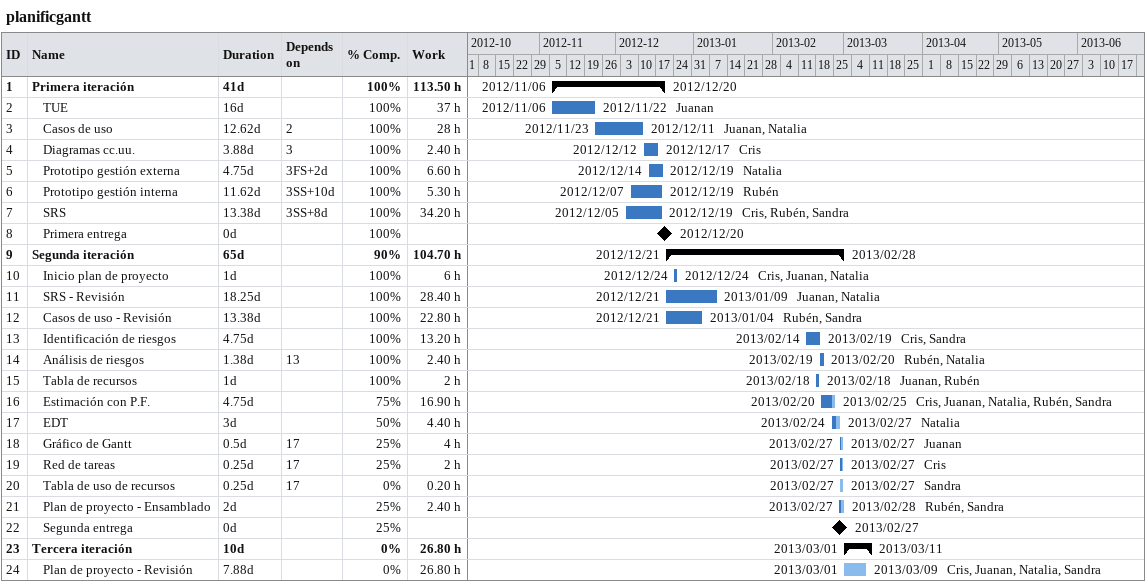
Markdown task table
planificgantt

| ID | Level | Task | Duration | Start | Finish | Predecessors | Resources | % complete | Work (h) |
|---|---|---|---|---|---|---|---|---|---|
| 1 | 1 | **Primera iteración** | 41d | 2012-11-06 | 2012-12-20 |  |  | 100 | 113.50 |
| 2 | 2 | TUE | 16d | 2012-11-06 | 2012-11-22 |  | Juanan | 100 | 37 |
| 3 | 2 | Casos de uso | 12.62d | 2012-11-23 | 2012-12-11 | 2 | Juanan, Natalia | 100 | 28 |
| 4 | 2 | Diagramas cc.uu. | 3.88d | 2012-12-12 | 2012-12-17 | 3 | Cris | 100 | 2.40 |
| 5 | 2 | Prototipo gestión externa | 4.75d | 2012-12-14 | 2012-12-19 | 3FS+2d | Natalia | 100 | 6.60 |
| 6 | 2 | Prototipo gestión interna | 11.62d | 2012-12-07 | 2012-12-19 | 3SS+10d | Rubén | 100 | 5.30 |
| 7 | 2 | SRS | 13.38d | 2012-12-05 | 2012-12-19 | 3SS+8d | Cris, Rubén, Sandra | 100 | 34.20 |
| 8 | 2 | Primera entrega | 0d | 2012-12-20 | 2012-12-20 |  |  | 100 |  |
| 9 | 1 | **Segunda iteración** | 65d | 2012-12-21 | 2013-02-28 |  |  | 90 | 104.70 |
| 10 | 2 | Inicio plan de proyecto | 1d | 2012-12-24 | 2012-12-24 |  | Cris, Juanan, Natalia | 100 | 6 |
| 11 | 2 | SRS - Revisión | 18.25d | 2012-12-21 | 2013-01-09 |  | Juanan, Natalia | 100 | 28.40 |
| 12 | 2 | Casos de uso - Revisión | 13.38d | 2012-12-21 | 2013-01-04 |  | Rubén, Sandra | 100 | 22.80 |
| 13 | 2 | Identificación de riesgos | 4.75d | 2013-02-14 | 2013-02-19 |  | Cris, Sandra | 100 | 13.20 |
| 14 | 2 | Análisis de riesgos | 1.38d | 2013-02-19 | 2013-02-20 | 13 | Rubén, Natalia | 100 | 2.40 |
| 15 | 2 | Tabla de recursos | 1d | 2013-02-18 | 2013-02-18 |  | Juanan, Rubén | 100 | 2 |
| 16 | 2 | Estimación con P.F. | 4.75d | 2013-02-20 | 2013-02-25 |  | Cris, Juanan, Natalia, Rubén, Sandra | 75 | 16.90 |
| 17 | 2 | EDT | 3d | 2013-02-24 | 2013-02-27 |  | Natalia | 50 | 4.40 |
| 18 | 2 | Gráfico de Gantt | 0.5d | 2013-02-27 | 2013-02-27 | 17 | Juanan | 25 | 4 |
| 19 | 2 | Red de tareas | 0.25d | 2013-02-27 | 2013-02-27 | 17 | Cris | 25 | 2 |
| 20 | 2 | Tabla de uso de recursos | 0.25d | 2013-02-27 | 2013-02-27 | 17 | Sandra | 0 | 0.20 |
| 21 | 2 | Plan de proyecto - Ensamblado | 2d | 2013-02-27 | 2013-02-28 |  | Rubén, Sandra | 25 | 2.40 |
| 22 | 2 | Segunda entrega | 0d | 2013-02-27 | 2013-02-27 |  |  | 25 |  |
| 23 | 1 | **Tercera iteración** | 10d | 2013-03-01 | 2013-03-11 |  |  | 0 | 26.80 |
| 24 | 2 | Plan de proyecto - Revisión | 7.88d | 2013-03-01 | 2013-03-09 |  | Cris, Juanan, Natalia, Sandra | 0 | 26.80 |
